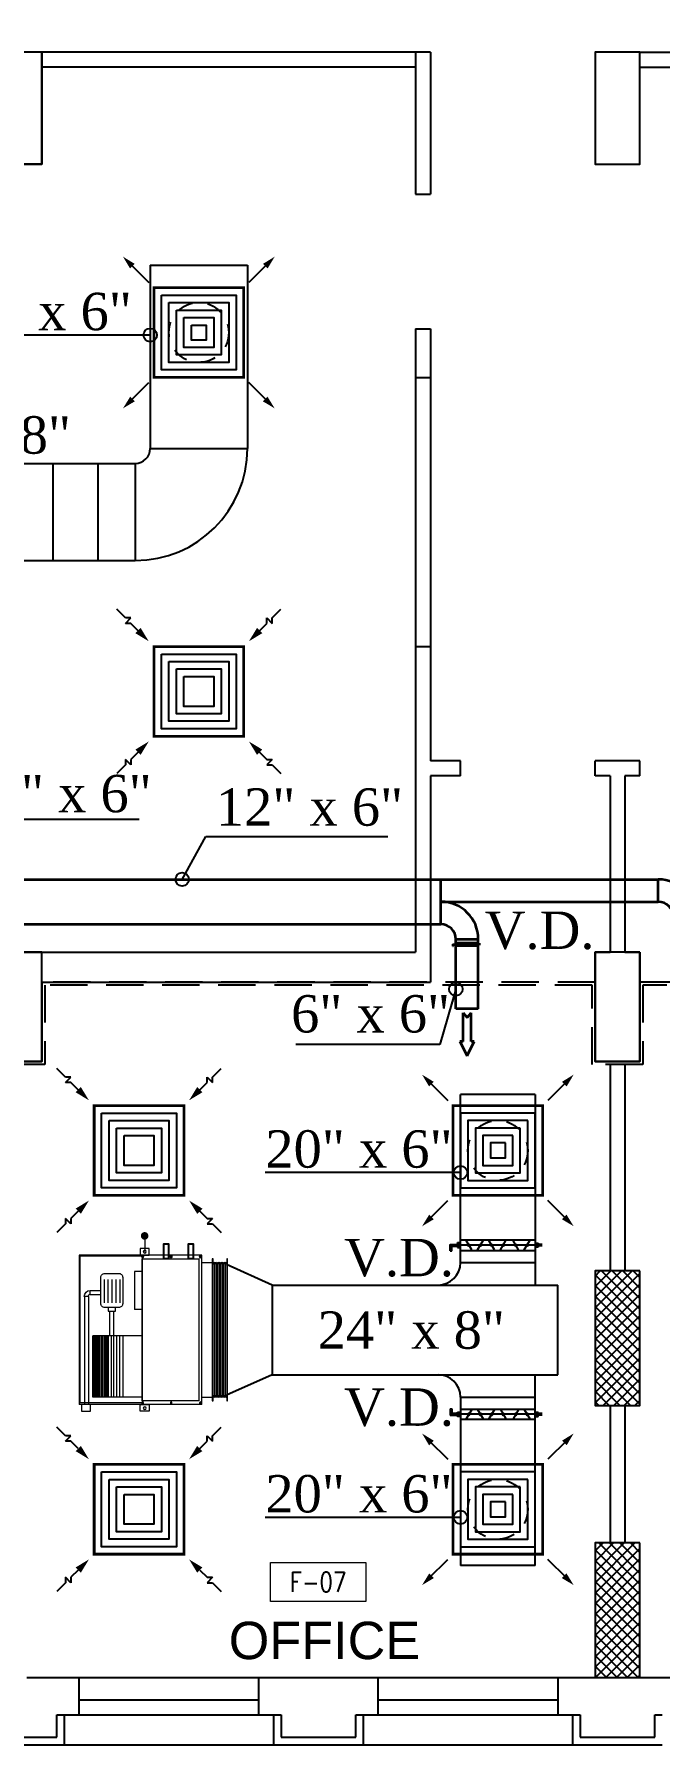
# Model space of a CAD drawing. Extents: x -432 to -365, y -145 to 173.
# Drawn here: x -410.72 to -406.53, y -97.35 to -85.91 of the extents above; entities that cross this region are included whole.
import ezdxf
from ezdxf.enums import TextEntityAlignment as Align

# ---------------------------------------------------------------- set-up
doc = ezdxf.new("R2010")
doc.units = 0
doc.header["$MEASUREMENT"] = 0
for name, pattern in [('DASHDOT', [1, 0.5, -0.25, 0, -0.25]), ('HIDDEN', [0.375, 0.25, -0.125]), ('HIDDEN-Z', [3, 2, -1])]:
    doc.linetypes.add(name, pattern=pattern)
for name, color, linetype in [('01_AC-EQUIP', 206, 'Continuous'), ('03_AC-S.DUCT', 5, 'Continuous'), ('12-AC-FL.CONN.', 2, 'Continuous'), ('A.C.VOLUM DAMPER', 2, 'Continuous'), ('COL', 2, 'Continuous'), ('COLHATCH', 5, 'Continuous'), ('column', 6, 'Continuous'), ('elev', 2, 'Continuous'), ('ELEV1', 7, 'Continuous'), ('FASEL', 253, 'Continuous'), ('M-CH-WP-R', 40, 'HIDDEN-Z'), ('M-CH-WP-S', 142, 'Continuous'), ('M-DIFUSER', 195, 'Continuous'), ('M-DUCT-RA', 30, 'Continuous'), ('M-DUCT-SA', 5, 'Continuous'), ('M-EQBMNT', 21, 'Continuous'), ('METAL-EDGE', 253, 'Continuous'), ('WALL', 4, 'Continuous'), ('WIN', 5, 'Continuous'), ('ZONE TEXT', 73, 'Continuous')]:
    doc.layers.add(name, color=color, linetype=linetype)
for name, color, linetype, lineweight in [('04-AC_F.A.DUCT', 4, 'Continuous', 35), ('A-SYMB-RMNU', 4, 'Continuous', 9), ('AC-TEXT', 15, 'Continuous', 30)]:
    doc.layers.add(name, color=color, linetype=linetype, lineweight=lineweight)
doc.styles.add('AC', font='romans.shx', dxfattribs={"height": 0.2})
doc.styles.add('ARABY', font='sosa.shx')
doc.styles.add('ROMANS-TITLE', font='ROMANS.shx', dxfattribs={"width": 0.8})
doc.dimstyles.new('IHAB', dxfattribs={"dimscale": 0, "dimtxt": 0.15, "dimasz": 0.09, "dimexe": 0.18, "dimexo": 0.0625, "dimgap": 0, "dimtad": 0, "dimtih": 1, "dimtoh": 1, "dimzin": 0, "dimdsep": 46, "dimtxsty": 'ARABY', "dimcen": 0.03, "dimse1": 1, "dimse2": 1, "dimclrd": 36, "dimclrt": 42, "dimadec": 0, "dimazin": 0, "dimtfac": 1, "dimtmove": 1, "dimatfit": 3, "dimldrblk": 'ORIGIN', "dimfxl": 1, "dimtolj": 1, "dimtzin": 0, "dimarcsym": 0})

# ---------------------------------------------------------------- blocks, each defined once
blk = doc.blocks.new('*U251')
at = {"layer": 'M-DIFUSER', "ltscale": 5, "const_width": 18}
blk.add_lwpolyline([(-300, 300), (300, 300), (300, -300), (-300, -300)], close=True, dxfattribs=at)
at = {"layer": 'M-DIFUSER', "color": 21}
for points in [[(250, 250), (-250, 250), (-250, -250), (250, -250)], [(200, 200), (-200, 200), (-200, -200), (200, -200)], [(150, 150), (-150, 150), (-150, -150), (150, -150)], [(100, 100), (-100, 100), (-100, -100), (100, -100)], [(50, 50), (-50, 50), (-50, -50), (50, -50)]]:
    blk.add_lwpolyline(points, close=True, dxfattribs=at)
at = {"layer": 'M-DUCT-SA', "color": 5, "extrusion": (-5.07059e-20, -1.19855e-17, -1)}
blk.add_line((-461, 461), (-335, 335), dxfattribs=at)
at = {"layer": 'M-DUCT-SA', "color": 5, "extrusion": (-1.19855e-17, 5.07059e-20, -1)}
blk.add_line((461, 461), (335, 335), dxfattribs=at)
at = {"layer": 'M-DUCT-SA', "color": 5, "extrusion": (1.19855e-17, -5.07059e-20, -1)}
blk.add_line((-461, -461), (-335, -335), dxfattribs=at)
at = {"layer": 'M-DUCT-SA', "color": 5, "extrusion": (5.07059e-20, 1.19855e-17, -1)}
blk.add_line((461, -461), (335, -335), dxfattribs=at)
at = {"layer": 'M-DUCT-SA', "color": 5, "extrusion": (-5.07059e-20, -1.19855e-17, -1)}
blk.add_solid([(460, 428), (429, 459), (507, 507)], dxfattribs=at)
at = {"layer": 'M-DUCT-SA', "color": 5, "extrusion": (5.07059e-20, -1.19855e-17, -1)}
blk.add_solid([(-460, 428), (-429, 459), (-507, 507)], dxfattribs=at)
at = {"layer": 'M-DUCT-SA', "color": 5, "extrusion": (1.19855e-17, -5.07059e-20, -1)}
blk.add_solid([(428, -460), (459, -429), (507, -507)], dxfattribs=at)
at = {"layer": 'M-DUCT-SA', "color": 5, "extrusion": (-1.19855e-17, -5.07059e-20, -1)}
blk.add_solid([(-428, -460), (-459, -429), (-507, -507)], dxfattribs=at)
blk = doc.blocks.new('*U254')
at = {"layer": 'M-DIFUSER', "ltscale": 5, "const_width": 18}
blk.add_lwpolyline([(-300, 300), (300, 300), (300, -300), (-300, -300)], close=True, dxfattribs=at)
at = {"layer": 'M-DIFUSER', "color": 21}
for points in [[(250, 250), (-250, 250), (-250, -250), (250, -250)], [(200, 200), (-200, 200), (-200, -200), (200, -200)], [(150, 150), (-150, 150), (-150, -150), (150, -150)], [(100, 100), (-100, 100), (-100, -100), (100, -100)]]:
    blk.add_lwpolyline(points, close=True, dxfattribs=at)
at = {"layer": 'M-DUCT-RA', "color": 30}
for p, q in [((-491, 491), (-549, 549)), ((-491, 455), (-491, 491)), ((-455, 491), (-491, 455)), ((-455, 455), (-455, 491)), ((455, 491), (491, 491)), ((491, 455), (455, 491)), ((491, 491), (549, 549)), ((-406, 406), (-455, 455)), ((406, 406), (455, 455)), ((455, 455), (491, 455)), ((-491, -455), (-455, -491)), ((-455, -455), (-491, -455)), ((-406, -406), (-455, -455)), ((406, -406), (455, -455)), ((455, -491), (491, -455)), ((455, -455), (455, -491)), ((491, -455), (491, -491)), ((-491, -491), (-549, -549)), ((-455, -491), (-491, -491)), ((491, -491), (549, -549))]:
    blk.add_line(p, q, dxfattribs=at)
for points in [[(-389, 424), (-424, 389), (-335, 335)], [(424, 389), (389, 424), (335, 335)], [(-424, -389), (-389, -424), (-335, -335)], [(389, -424), (424, -389), (335, -335)]]:
    blk.add_solid(points, dxfattribs=at)
blk = doc.blocks.new('A$C180A56EA')
at = {"layer": 'A.C.VOLUM DAMPER'}
h = blk.add_hatch(dxfattribs=at)
h.set_pattern_fill('ANSI31', color=256, scale=0.001, style=0)
h.set_pattern_definition([(45, (129.5106855, -230.48025158), (-8.838834765e-05, 8.838834765e-05), [])])
h.paths.add_polyline_path([(0.0459, 0.0039), (0.0459, 0.0065), (0.0401, 0.0065), (0.0401, -0.0027), (0.0459, -0.0027), (0.0459, 0), (0.0603, 0), (0.0603, 0.0128), (0.057, 0.0128), (0.057, 0.0039)])
for p, q in [((-0.1242, 0.0032), (-0.1161, 0.0032)), ((-0.1161, 0.0004), (-0.119, 0.0032)), ((-0.1185, 0), (-0.1161, 0.0024)), ((-0.1161, 0.0015), (-0.1179, 0.0032)), ((-0.1174, 0), (-0.1161, 0.0013)), ((-0.1161, 0.0026), (-0.1168, 0.0032)), ((-0.1163, 0), (-0.1161, 0.0001)), ((-0.1161, 0.0001), (-0.1104, 0.0058)), ((-0.1161, 0.0013), (-0.1116, 0.0058)), ((-0.1161, 0.0024), (-0.1127, 0.0058)), ((-0.1161, -0.0026), (-0.1161, 0.0058)), ((-0.1161, 0.0035), (-0.1138, 0.0058)), ((-0.1161, 0.0058), (-0.1099, 0.0058)), ((-0.1161, 0.0057), (-0.116, 0.0058)), ((-0.1161, 0.0046), (-0.1149, 0.0058)), ((-0.1161, -0.001), (-0.1099, 0.0053)), ((-0.1099, -0.0014), (-0.1161, 0.0048)), ((-0.1161, -0.0021), (-0.1099, 0.0042)), ((-0.1099, -0.0026), (-0.1161, 0.0037)), ((-0.1109, -0.0026), (-0.1161, 0.0026)), ((-0.112, -0.0026), (-0.1161, 0.0015)), ((-0.1131, -0.0026), (-0.1161, 0.0004)), ((-0.1099, -0.0003), (-0.116, 0.0058)), ((-0.1156, -0.0026), (-0.1099, 0.0031)), ((-0.1099, 0.0008), (-0.1149, 0.0058)), ((-0.1145, -0.0026), (-0.1099, 0.002)), ((-0.1099, 0.0019), (-0.1138, 0.0058)), ((-0.1134, -0.0026), (-0.1099, 0.0009)), ((-0.1128, 0.0019), (0.0401, 0.0019)), ((-0.1099, 0.003), (-0.1127, 0.0058)), ((-0.1099, 0.0041), (-0.1116, 0.0058)), ((-0.1099, 0.0052), (-0.1105, 0.0058)), ((0.0401, 0.0121), (-0.1099, 0.0121)), ((-0.0882, 0.0113), (-0.0994, -0.0075)), ((-0.0768, 0.0113), (-0.0656, -0.0075)), ((-0.0402, 0.0113), (-0.0514, -0.0075)), ((-0.0284, 0.0113), (-0.0173, -0.0075)), ((0.0056, 0.0113), (-0.0056, -0.0075)), ((0.0174, 0.0113), (0.0286, -0.0075)), ((0.0459, 0.0065), (0.0401, 0.0065)), ((0.0401, 0.0065), (0.0401, -0.0027)), ((0.0459, 0.0039), (0.0459, 0.0065)), ((0.057, 0.0039), (0.0459, 0.0039)), ((0.0603, 0.0128), (0.057, 0.0128)), ((0.057, 0.0128), (0.057, 0.0039)), ((0.0603, 0.0128), (0.0603, 0)), ((-0.1242, 0), (-0.1161, 0)), ((-0.1142, -0.0026), (-0.1161, -0.0007)), ((-0.1153, -0.0026), (-0.1161, -0.0018)), ((-0.1099, -0.0026), (-0.1161, -0.0026)), ((-0.1123, -0.0026), (-0.1099, -0.0003)), ((-0.1111, -0.0026), (-0.1099, -0.0014)), ((-0.11, -0.0026), (-0.1099, -0.0025)), ((-0.1099, -0.0083), (0.0401, -0.0083)), ((0.0401, -0.0027), (0.0459, -0.0027)), ((0.0603, 0), (0.0459, 0)), ((0.0459, -0.0027), (0.0459, 0))]:
    blk.add_line(p, q, dxfattribs=at)
at = {"layer": 'A.C.VOLUM DAMPER', "extrusion": (0, 0, -1)}
for centre, major_axis, start_param, end_param in [((-0.0938, 0.0019), (0.00135, 0.00135), 3.926991, 7.068583), ((-0.0938, 0.0019), (-0.00135, 0.00135), 2.356195, 5.497787), ((-0.0712, 0.0019), (0.00135, 0.00135), 3.926991, 7.068583), ((-0.0712, 0.0019), (-0.00135, 0.00135), 2.356195, 5.497787), ((-0.0458, 0.0019), (0.00135, 0.00135), 3.926991, 7.068583), ((-0.0458, 0.0019), (-0.00135, 0.00135), 2.356195, 5.497787), ((-0.0228, 0.0019), (0.00135, 0.00135), 3.926991, 7.068583), ((-0.0228, 0.0019), (-0.00135, 0.00135), 2.356194, 5.497787), ((0, 0.0019), (0.00135, 0.00135), 3.926991, 7.068583), ((0, 0.0019), (0.00135, 0.00135), 0.785398, 3.926991), ((0.023, 0.0019), (0.00135, 0.00135), 3.926991, 7.068583), ((0.023, 0.0019), (-0.00135, 0.00135), 2.356195, 5.497787)]:
    blk.add_ellipse(centre, major_axis=major_axis, ratio=1, start_param=start_param, end_param=end_param, dxfattribs=at)
blk = doc.blocks.new('A$C224F6469')
at = {"layer": '01_AC-EQUIP', "color": 1, "lineweight": 20}
for p, q in [((0, 0), (1, 0)), ((0, -0.82), (0, 0)), ((1, -0.82), (1, 0)), ((0.007, -0.004), (0.988, -0.004)), ((0.007, -0.42), (0.007, -0.004)), ((0.236, -0.074), (0.236, -0.145)), ((0.263, -0.074), (0.236, -0.074)), ((0.263, -0.074), (0.263, -0.145)), ((0.276, -0.035), (1, -0.035)), ((0.276, -0.061), (0.276, -0.035)), ((0.276, -0.061), (1, -0.061)), ((0.541, -0.42), (0.541, -0.09)), ((0.541, -0.09), (0.949, -0.09)), ((0.541, -0.092), (0.949, -0.092)), ((0.541, -0.094), (0.949, -0.094)), ((0.541, -0.096), (0.949, -0.096)), ((0.541, -0.099), (0.949, -0.099)), ((0.541, -0.103), (0.949, -0.103)), ((0.541, -0.106), (0.949, -0.106)), ((0.541, -0.11), (0.949, -0.11)), ((0.949, -0.42), (0.949, -0.09)), ((0.988, -0.42), (0.988, -0.004)), ((0.32, -0.168), (0.163, -0.168)), ((0.32, -0.194), (0.163, -0.194)), ((0.32, -0.221), (0.163, -0.221)), ((0.541, -0.204), (0.376, -0.204)), ((0.541, -0.115), (0.949, -0.115)), ((0.541, -0.122), (0.949, -0.122)), ((0.541, -0.129), (0.949, -0.129)), ((0.541, -0.138), (0.949, -0.138)), ((0.541, -0.148), (0.949, -0.148)), ((0.541, -0.158), (0.949, -0.158)), ((0.541, -0.168), (0.949, -0.168)), ((0.541, -0.175), (0.949, -0.175)), ((0.541, -0.184), (0.949, -0.184)), ((0.541, -0.194), (0.949, -0.194)), ((0.541, -0.214), (0.949, -0.214)), ((0.32, -0.248), (0.163, -0.248)), ((0.32, -0.274), (0.163, -0.274)), ((0.541, -0.231), (0.376, -0.231)), ((0.541, -0.23), (0.949, -0.23)), ((0.541, -0.25), (0.949, -0.25)), ((0.541, -0.27), (0.949, -0.27)), ((0.949, -0.295), (0.541, -0.295)), ((0, -0.42), (1, -0.42)), ((0.022, -0.425), (0.001, -0.425)), ((0.011, -0.418), (0.011, -0.432)), ((0.109, -0.37), (0.363, -0.37)), ((0.109, -0.42), (0.109, -0.37)), ((0.363, -0.42), (0.363, -0.37)), ((0.978, -0.425), (0.999, -0.425)), ((0.989, -0.418), (0.989, -0.432)), ((0.022, -0.615), (0.001, -0.615)), ((0.011, -0.608), (0.011, -0.622)), ((0.978, -0.615), (0.999, -0.615)), ((0.989, -0.608), (0.989, -0.622)), ((1, -0.82), (0, -0.82)), ((0.022, -0.81), (0.001, -0.81)), ((0.011, -0.803), (0.011, -0.817)), ((0.05, -0.82), (0.05, -0.89)), ((0.95, -0.82), (0.95, -0.89)), ((0.978, -0.81), (0.999, -0.81)), ((0.989, -0.803), (0.989, -0.817))]:
    blk.add_line(p, q, dxfattribs=at)
at = {"layer": '01_AC-EQUIP', "color": 1, "linetype": 'DASHDOT', "lineweight": 20}
blk.add_line((0.541, -0.168), (0.949, -0.168), dxfattribs=at)
at = {"layer": '01_AC-EQUIP', "color": 4, "lineweight": 20}
blk.add_line((-0.128, -0.438), (-0.023, -0.438), dxfattribs=at)
at = {"layer": '01_AC-EQUIP', "color": 2, "lineweight": 20}
for p, q in [((0.047, -0.9), (0.063, -0.895)), ((0.047, -0.9), (0.063, -0.905)), ((0.047, -0.91), (0.063, -0.905)), ((0.047, -0.91), (0.063, -0.915)), ((0.063, -0.905), (0.937, -0.905)), ((0.953, -0.9), (0.937, -0.895)), ((0.953, -0.9), (0.937, -0.905)), ((0.953, -0.91), (0.937, -0.905)), ((0.953, -0.91), (0.937, -0.915)), ((0.047, -0.92), (0.063, -0.915)), ((0.047, -0.92), (0.063, -0.925)), ((0.047, -0.931), (0.063, -0.925)), ((0.047, -0.931), (0.063, -0.936)), ((0.047, -0.941), (0.063, -0.936)), ((0.047, -0.941), (0.063, -0.946)), ((0.047, -0.951), (0.063, -0.946)), ((0.047, -0.951), (0.063, -0.956)), ((0.047, -0.961), (0.063, -0.956)), ((0.047, -0.961), (0.063, -0.966)), ((0.047, -0.971), (0.063, -0.966)), ((0.047, -0.971), (0.063, -0.976)), ((0.047, -0.981), (0.063, -0.976)), ((0.047, -0.981), (0.063, -0.987)), ((0.063, -0.915), (0.937, -0.915)), ((0.063, -0.925), (0.937, -0.925)), ((0.063, -0.936), (0.937, -0.936)), ((0.063, -0.946), (0.937, -0.946)), ((0.063, -0.956), (0.937, -0.956)), ((0.063, -0.966), (0.937, -0.966)), ((0.063, -0.976), (0.937, -0.976)), ((0.953, -0.92), (0.937, -0.915)), ((0.953, -0.92), (0.937, -0.925)), ((0.953, -0.931), (0.937, -0.925)), ((0.953, -0.931), (0.937, -0.936)), ((0.953, -0.941), (0.937, -0.936)), ((0.953, -0.941), (0.937, -0.946)), ((0.953, -0.951), (0.937, -0.946)), ((0.953, -0.951), (0.937, -0.956)), ((0.953, -0.961), (0.937, -0.956)), ((0.953, -0.961), (0.937, -0.966)), ((0.953, -0.971), (0.937, -0.966)), ((0.953, -0.971), (0.937, -0.976)), ((0.953, -0.981), (0.937, -0.976)), ((0.953, -0.981), (0.937, -0.987))]:
    blk.add_line(p, q, dxfattribs=at)
at = {"layer": '01_AC-EQUIP', "color": 1, "lineweight": 20}
for points in [[(1.044, -0.076), (1, -0.076), (1, -0.016), (1.044, -0.016)], [(0.351, -0.193), (0.376, -0.193), (0.376, -0.243), (0.351, -0.243)], [(-0.044, -0.407), (0, -0.407), (0, -0.467), (-0.044, -0.467)], [(0.025, -0.8), (0.975, -0.8), (0.975, -0.42), (0.025, -0.42)], [(1.044, -0.407), (1, -0.407), (1, -0.467), (1.044, -0.467)]]:
    blk.add_lwpolyline(points, close=True, dxfattribs=at)
blk.add_lwpolyline([(0.324, -0.145), (0.149, -0.145, 0.414214), (0.122, -0.171), (0.122, -0.264, 0.414214), (0.149, -0.291), (0.324, -0.291, 0.414214), (0.351, -0.264), (0.351, -0.171, 0.414214)], format="xyb", close=True, dxfattribs=at)
at = {"layer": '01_AC-EQUIP', "color": 4, "lineweight": 20, "const_width": 0.0252}
blk.add_lwpolyline([(-0.126, -0.45, 1), (-0.131, -0.425, 1)], format="xyb", close=True, dxfattribs=at)
at = {"layer": '01_AC-EQUIP', "color": 2, "lineweight": 20}
for points in [[(0.975, -0.89), (0.975, -0.895), (0.025, -0.895), (0.025, -0.89)], [(0.975, -0.987), (0.975, -0.992), (0.025, -0.992), (0.025, -0.987)]]:
    blk.add_lwpolyline(points, close=True, dxfattribs=at)
at = {"layer": '01_AC-EQUIP', "color": 1, "lineweight": 20}
for centre in [(-0.023, -0.438), (1.023, -0.438)]:
    blk.add_circle(centre, 0.00932, dxfattribs=at)
for radius in [0.0399, 0.0133]:
    blk.add_arc((0.276, -0.074), radius, 90.0006, 180.0006, dxfattribs=at)
at = {"layer": '01_AC-EQUIP', "color": 1, "lineweight": 20, "extrusion": (0, 0, -1)}
for centre, major_axis, start_param, end_param in [((0.011, -0.425), (-0.00827, 0), -1.570796, 4.712389), ((0.011, -0.425), (-0.0047, 0), 3.141593, 9.424778), ((0.011, -0.615), (-0.00827, 0), -1.570796, 4.712389), ((0.011, -0.615), (-0.0047, 0), 3.141593, 9.424778), ((0.011, -0.81), (-0.00827, 0), -1.570796, 4.712389), ((0.011, -0.81), (-0.0047, 0), 3.141593, 9.424778)]:
    blk.add_ellipse(centre, major_axis=major_axis, ratio=0.646018, start_param=start_param, end_param=end_param, dxfattribs=at)
at = {"layer": '01_AC-EQUIP', "color": 1, "lineweight": 20}
for centre, major_axis, start_param, end_param in [((0.989, -0.425), (0.00827, 0), -1.570796, 4.712389), ((0.989, -0.425), (0.0047, 0), 3.141593, 9.424778), ((0.989, -0.615), (0.00827, 0), -1.570796, 4.712389), ((0.989, -0.615), (0.0047, 0), 3.141593, 9.424778), ((0.989, -0.81), (0.00827, 0), -1.570796, 4.712389), ((0.989, -0.81), (0.0047, 0), 3.141593, 9.424778)]:
    blk.add_ellipse(centre, major_axis=major_axis, ratio=0.646018, start_param=start_param, end_param=end_param, dxfattribs=at)
at = {"layer": 'M-CH-WP-R', "color": 6, "linetype": 'ByBlock', "ltscale": 1.5}
blk.add_lwpolyline([(0.025, -0.762), (0.025, -0.732), (-0.075, -0.732), (-0.075, -0.762)], close=True, dxfattribs=at)
at = {"layer": 'M-CH-WP-S', "color": 5, "linetype": 'ByBlock', "ltscale": 1.5}
blk.add_lwpolyline([(0.025, -0.597), (0.025, -0.567), (-0.075, -0.567), (-0.075, -0.597)], close=True, dxfattribs=at)
at = {"layer": 'M-EQBMNT', "color": 21, "linetype": 'ByBlock', "ltscale": 1.5}
blk.add_line((0.541, -0.09), (0.949, -0.09), dxfattribs=at)
blk = doc.blocks.new('A$C4397250F')
at = {"layer": '04-AC_F.A.DUCT'}
for p, q in [((0, 0), (-0.0241, -0.0482)), ((-0.0241, -0.0482), (-0.0132, -0.0482)), ((-0.0132, -0.0482), (-0.0132, -0.1443)), ((0.0241, -0.0482), (0, 0)), ((0.0132, -0.0482), (0.0241, -0.0482)), ((0.0132, -0.0482), (0.0132, -0.1443)), ((0, -0.1288), (-0.0132, -0.1443)), ((0.0132, -0.1443), (0, -0.1288))]:
    blk.add_line(p, q, dxfattribs=at)
blk = doc.blocks.new('A-ROOM')
at = {"layer": 'A-SYMB-RMNU'}
blk.add_lwpolyline([(-425, 175), (425, 175), (425, -175), (-425, -175)], close=True, dxfattribs=at)
at = {"layer": 'A-SYMB-RMNU', "style": 'ROMANS-TITLE', "width": 0.8}
blk.add_attdef('ROOM-NO', text='', height=175, dxfattribs=at).set_placement((0, 0), align=Align.MIDDLE)

msp = doc.modelspace()

# ---------------------------------------------------------------- hatches: boundary and pattern name
at = {"layer": 'COLHATCH', "linetype": 'Continuous'}
h = msp.add_hatch(dxfattribs=at)
h.set_pattern_fill('_USER', color=252, scale=0.05, angle=45, style=0, double=1, pattern_type=0)
h.set_pattern_definition([(45, (-202.924395, -252.77691), (-0.035355339, 0.035355339), []), (135, (-202.924395, -252.77691), (-0.035355339, -0.035355339), [])])
h.paths.add_polyline_path([(-382.484, -75.197), (-382.784, -75.197), (-382.784, -76.097), (-382.484, -76.097)])
h.paths.add_polyline_path([(-380.484, -75.197), (-381.284, -75.197), (-381.284, -75.497), (-380.484, -75.497)])
h.paths.add_polyline_path([(-378.534, -77.197), (-378.834, -77.197), (-378.834, -77.797), (-378.534, -77.797)])
h.paths.add_polyline_path([(-378.134, -80.777), (-378.934, -80.777), (-378.934, -81.077), (-378.134, -81.077)])
h.paths.add_polyline_path([(-380.684, -80.777), (-381.484, -80.777), (-381.484, -81.077), (-380.684, -81.077)])
h.paths.add_polyline_path([(-380.584, -85.827), (-381.484, -85.827), (-381.484, -86.127), (-380.584, -86.127)])
h.paths.add_polyline_path([(-378.134, -85.777), (-378.934, -85.777), (-378.934, -86.077), (-378.134, -86.077)])
h.paths.add_polyline_path([(-380.392, -92.047), (-381.492, -92.047), (-381.492, -92.347), (-380.639, -92.347, -0.011587), (-380.655, -93.033), (-380.405, -93.043, 0.01656)])
h.paths.add_polyline_path([(-380.586, -94.777), (-380.84, -94.777, -0.040808), (-381.428, -97.116), (-381.192, -97.197, 0.04151)])
h.paths.add_polyline_path([(-382.484, -94.177), (-382.784, -94.177), (-382.784, -95.077), (-382.484, -95.077)])
h.paths.add_polyline_path([(-386.614, -94.177), (-387.014, -94.177), (-387.014, -95.077), (-386.614, -95.077)])
h.paths.add_polyline_path([(-390.414, -94.177), (-390.864, -94.177), (-390.864, -95.077), (-390.414, -95.077)])
h.paths.add_polyline_path([(-390.664, -95.997), (-390.964, -95.997), (-390.964, -96.897), (-390.664, -96.897)])
h.paths.add_polyline_path([(-398.664, -94.177), (-398.964, -94.177), (-398.964, -95.077), (-398.664, -95.077)])
h.paths.add_polyline_path([(-398.664, -95.997), (-398.964, -95.997), (-398.964, -96.897), (-398.664, -96.897)])
h.paths.add_polyline_path([(-406.664, -94.177), (-406.964, -94.177), (-406.964, -95.077), (-406.664, -95.077)])
h.paths.add_polyline_path([(-406.664, -95.997), (-406.964, -95.997), (-406.964, -96.897), (-406.664, -96.897)])
h.paths.add_polyline_path([(-414.764, -94.177), (-415.214, -94.177), (-415.214, -95.077), (-414.764, -95.077)])
h.paths.add_polyline_path([(-414.664, -95.997), (-414.964, -95.997), (-414.964, -96.897), (-414.664, -96.897)])
h.paths.add_polyline_path([(-418.614, -94.177), (-419.014, -94.177), (-419.014, -95.077), (-418.614, -95.077)])
h.paths.add_polyline_path([(-422.844, -94.177), (-423.144, -94.177), (-423.144, -95.077), (-422.844, -95.077)])
h.paths.add_polyline_path([(-424.137, -92.047), (-425.237, -92.047, 0.01656), (-425.224, -93.043), (-424.974, -93.033, -0.011587), (-424.99, -92.347), (-424.137, -92.347)])
h.paths.add_polyline_path([(-424.789, -94.777), (-425.042, -94.777, 0.04151), (-424.437, -97.197), (-424.2, -97.116, -0.040808)])
h.paths.add_polyline_path([(-424.144, -85.827), (-425.044, -85.827), (-425.044, -86.127), (-424.144, -86.127)])
h.paths.add_polyline_path([(-426.694, -85.777), (-427.494, -85.777), (-427.494, -86.077), (-426.694, -86.077)])
h.paths.add_polyline_path([(-426.694, -80.777), (-427.494, -80.777), (-427.494, -81.077), (-426.694, -81.077)])
h.paths.add_polyline_path([(-424.144, -80.777), (-424.944, -80.777), (-424.944, -81.077), (-424.144, -81.077)])
h.paths.add_polyline_path([(-426.794, -77.197), (-427.094, -77.197), (-427.094, -77.797), (-426.794, -77.797)])
h.paths.add_polyline_path([(-424.344, -75.197), (-425.144, -75.197), (-425.144, -75.497), (-424.344, -75.497)])
h.paths.add_polyline_path([(-422.844, -75.197), (-423.144, -75.197), (-423.144, -76.097), (-422.844, -76.097)])
h.paths.add_polyline_path([(-418.564, -75.197), (-418.964, -75.197), (-418.964, -76.097), (-418.564, -76.097)])
h.paths.add_polyline_path([(-414.764, -75.197), (-415.214, -75.197), (-415.214, -76.097), (-414.764, -76.097)])
h.paths.add_polyline_path([(-405.414, -72.997), (-405.714, -72.997), (-405.714, -73.597), (-405.414, -73.597)])
h.paths.add_polyline_path([(-405.414, -75.497), (-400.314, -75.497), (-400.314, -76.947), (-400.014, -76.947), (-400.014, -75.197), (-405.714, -75.197), (-405.714, -76.947), (-405.414, -76.947)])
h.paths.add_polyline_path([(-398.664, -72.997), (-398.964, -72.997), (-398.964, -73.597), (-398.664, -73.597)])
h.paths.add_polyline_path([(-398.664, -76.347), (-398.964, -76.347), (-398.964, -76.947), (-398.664, -76.947)])
h.paths.add_polyline_path([(-390.414, -75.197), (-390.864, -75.197), (-390.864, -76.097), (-390.414, -76.097)])

# ---------------------------------------------------------------- linework, layer by layer
at = {"layer": '03_AC-S.DUCT', "linetype": 'Continuous'}
for p, q in [((-409.939, -87.452), (-409.939, -88.677)), ((-409.939, -87.452), (-409.289, -87.452)), ((-409.289, -87.452), (-409.289, -88.677)), ((-409.939, -88.677), (-409.289, -88.677)), ((-411.895, -88.777), (-410.039, -88.777)), ((-410.588, -89.427), (-410.588, -88.777)), ((-410.288, -89.427), (-410.288, -88.777)), ((-410.039, -88.777), (-410.039, -89.427)), ((-411.895, -89.427), (-410.039, -89.427)), ((-407.864, -94.122), (-407.864, -92.997)), ((-407.364, -92.997), (-407.864, -92.997)), ((-407.364, -92.997), (-407.364, -94.272)), ((-409.123, -94.272), (-409.428, -94.135)), ((-407.864, -94.122), (-407.364, -94.122)), ((-409.123, -94.272), (-407.214, -94.272)), ((-409.123, -94.272), (-409.123, -94.872)), ((-407.214, -94.872), (-407.214, -94.272)), ((-409.123, -94.872), (-409.428, -95.009)), ((-409.123, -94.872), (-407.214, -94.872)), ((-407.364, -96.147), (-407.364, -94.872)), ((-407.864, -95.022), (-407.864, -96.147)), ((-407.864, -95.022), (-407.364, -95.022)), ((-407.364, -96.147), (-407.864, -96.147))]:
    msp.add_line(p, q, dxfattribs=at)
for centre, radius, start, end in [((-410.039, -88.677), 0.1, 270, 360), ((-410.039, -88.677), 0.75, 270, 360), ((-408.014, -94.122), 0.15, 270, 0), ((-408.014, -95.022), 0.15, 360, 90)]:
    msp.add_arc(centre, radius, start, end, dxfattribs=at)
at = {"layer": '04-AC_F.A.DUCT', "linetype": 'Continuous'}
for p, q in [((-415.072, -91.559), (-406.541, -91.559)), ((-407.995, -91.859), (-407.995, -91.559)), ((-406.541, -91.709), (-406.541, -91.559)), ((-407.995, -91.709), (-406.541, -91.709)), ((-423.069, -91.859), (-407.995, -91.859)), ((-407.895, -92.425), (-407.895, -91.959)), ((-407.895, -91.959), (-407.745, -91.959)), ((-407.745, -92.425), (-407.745, -91.959)), ((-407.745, -92.425), (-407.895, -92.425))]:
    msp.add_line(p, q, dxfattribs=at)
for centre, radius in [((-406.541, -91.809), 0.25), ((-407.995, -91.959), 0.25), ((-406.541, -91.809), 0.1), ((-407.995, -91.959), 0.1)]:
    msp.add_arc(centre, radius, 0, 90, dxfattribs=at)
at = {"layer": '12-AC-FL.CONN.', "linetype": 'HIDDEN', "ltscale": 0.25}
for centre in [(-409.614, -87.902), (-407.614, -93.372), (-407.614, -95.772)]:
    msp.add_circle(centre, 0.2, dxfattribs=at)
at = {"layer": 'COL', "linetype": 'Continuous'}
for points in [[(-410.664, -86.027), (-410.964, -86.027), (-410.964, -86.777), (-410.664, -86.777)], [(-406.664, -86.027), (-406.964, -86.027), (-406.964, -86.777), (-406.664, -86.777)], [(-410.664, -92.047), (-410.964, -92.047), (-410.964, -92.777), (-410.664, -92.777)], [(-406.664, -92.047), (-406.964, -92.047), (-406.964, -92.777), (-406.664, -92.777)]]:
    msp.add_lwpolyline(points, close=True, dxfattribs=at)
at = {"layer": 'column', "color": 252}
for points in [[(-406.664, -94.177), (-406.964, -94.177), (-406.964, -95.077), (-406.664, -95.077)], [(-406.664, -95.997), (-406.964, -95.997), (-406.964, -96.897), (-406.664, -96.897)]]:
    msp.add_lwpolyline(points, close=True, dxfattribs=at)
at = {"layer": 'elev', "color": 252}
for p, q in [((-406.664, -86.027), (-405.564, -86.027)), ((-406.664, -86.127), (-405.564, -86.127)), ((-410.514, -97.347), (-409.114, -97.347)), ((-408.514, -97.347), (-407.114, -97.347))]:
    msp.add_line(p, q, dxfattribs=at)
at = {"layer": 'ELEV1'}
for p, q in [((-410.414, -97.147), (-409.214, -97.147)), ((-408.414, -97.147), (-407.214, -97.147))]:
    msp.add_line(p, q, dxfattribs=at)
at = {"layer": 'FASEL', "linetype": 'HIDDEN'}
for points in [[(-390.984, -92.267), (-394.644, -92.267), (-394.644, -92.797), (-394.984, -92.797), (-394.984, -92.267), (-398.644, -92.267), (-398.644, -92.797), (-398.984, -92.797), (-398.984, -92.267), (-401.644, -92.267), (-401.644, -92.797), (-401.984, -92.797), (-401.984, -92.267), (-406.644, -92.267), (-406.644, -92.797), (-406.984, -92.797), (-406.984, -92.267), (-410.644, -92.267), (-410.644, -92.797), (-410.984, -92.797)], [(-390.964, -92.247), (-394.664, -92.247), (-394.664, -92.777), (-394.964, -92.777), (-394.964, -92.247), (-398.664, -92.247), (-398.664, -92.777), (-398.964, -92.777), (-398.964, -92.247), (-401.664, -92.247), (-401.664, -92.777), (-401.964, -92.777), (-401.964, -92.247), (-406.664, -92.247), (-406.664, -92.777), (-406.964, -92.777), (-406.964, -92.247), (-410.664, -92.247), (-410.664, -92.777), (-410.964, -92.777)]]:
    msp.add_lwpolyline(points, dxfattribs=at)
at = {"layer": 'METAL-EDGE', "color": 252, "linetype": 'Continuous'}
for p, q in [((-410.564, -97.297), (-410.564, -97.147)), ((-410.564, -97.147), (-410.514, -97.147)), ((-409.114, -97.147), (-409.064, -97.147)), ((-409.064, -97.147), (-409.064, -97.297)), ((-408.564, -97.297), (-408.564, -97.147)), ((-408.564, -97.147), (-408.514, -97.147)), ((-407.114, -97.147), (-407.064, -97.147)), ((-407.064, -97.147), (-407.064, -97.297)), ((-406.564, -97.297), (-406.564, -97.147)), ((-406.564, -97.147), (-406.514, -97.147)), ((-411.064, -97.297), (-410.564, -97.297)), ((-409.064, -97.297), (-408.564, -97.297)), ((-407.064, -97.297), (-406.564, -97.297))]:
    msp.add_line(p, q, dxfattribs=at)
at = {"layer": 'WALL', "color": 252, "linetype": 'Continuous'}
for p, q in [((-410.664, -86.027), (-410.964, -86.027)), ((-410.664, -86.027), (-410.664, -86.777)), ((-408.164, -86.027), (-408.164, -86.977)), ((-408.064, -86.027), (-408.164, -86.027)), ((-408.064, -86.027), (-408.064, -86.977)), ((-410.664, -86.777), (-410.964, -86.777)), ((-408.164, -86.977), (-408.064, -86.977)), ((-408.164, -87.877), (-408.064, -87.877)), ((-408.164, -87.877), (-408.164, -88.202)), ((-408.064, -87.877), (-408.064, -88.202)), ((-408.164, -88.202), (-408.064, -88.202)), ((-408.164, -90.002), (-408.064, -90.002)), ((-408.164, -90.002), (-408.164, -92.047)), ((-408.064, -90.002), (-408.064, -90.767)), ((-407.864, -90.767), (-408.064, -90.767)), ((-407.864, -90.867), (-407.864, -90.767)), ((-406.964, -90.867), (-406.964, -90.767)), ((-406.664, -90.767), (-406.964, -90.767)), ((-406.664, -90.867), (-406.664, -90.767)), ((-408.064, -90.867), (-408.064, -92.247)), ((-407.864, -90.867), (-408.064, -90.867)), ((-406.864, -90.867), (-406.964, -90.867)), ((-406.864, -90.867), (-406.864, -92.047)), ((-406.764, -90.867), (-406.764, -92.047)), ((-406.664, -90.867), (-406.764, -90.867)), ((-413.464, -92.047), (-408.164, -92.047)), ((-406.964, -92.777), (-406.964, -92.047)), ((-406.964, -92.047), (-406.864, -92.047)), ((-406.764, -92.047), (-406.664, -92.047)), ((-406.664, -92.047), (-406.664, -92.777)), ((-410.664, -92.247), (-410.664, -92.777)), ((-410.664, -92.247), (-408.064, -92.247)), ((-410.664, -92.777), (-410.964, -92.777)), ((-406.664, -92.777), (-406.964, -92.777)), ((-406.764, -92.797), (-406.864, -92.797)), ((-406.864, -92.797), (-406.864, -94.177)), ((-406.764, -92.797), (-406.764, -94.177)), ((-406.864, -94.177), (-406.964, -94.177)), ((-406.964, -94.177), (-406.964, -95.077)), ((-406.664, -94.177), (-406.764, -94.177)), ((-406.664, -95.077), (-406.664, -94.177)), ((-406.964, -95.077), (-406.864, -95.077)), ((-406.864, -95.077), (-406.864, -95.997)), ((-406.764, -95.077), (-406.664, -95.077)), ((-406.764, -95.077), (-406.764, -95.997)), ((-406.864, -95.997), (-406.964, -95.997)), ((-406.964, -95.997), (-406.964, -96.897)), ((-406.664, -95.997), (-406.764, -95.997)), ((-406.664, -96.897), (-406.664, -95.997)), ((-410.764, -96.897), (-410.414, -96.897)), ((-410.414, -97.147), (-410.414, -96.897)), ((-409.214, -96.897), (-408.414, -96.897)), ((-409.214, -96.897), (-409.214, -97.147)), ((-408.414, -97.147), (-408.414, -96.897)), ((-407.214, -96.897), (-406.964, -96.897)), ((-407.214, -96.897), (-407.214, -97.147)), ((-406.664, -96.897), (-406.414, -96.897)), ((-410.514, -97.147), (-410.414, -97.147)), ((-410.514, -97.147), (-410.514, -97.347)), ((-409.214, -97.147), (-409.114, -97.147)), ((-409.114, -97.147), (-409.114, -97.347)), ((-408.514, -97.147), (-408.414, -97.147)), ((-408.514, -97.147), (-408.514, -97.347)), ((-407.214, -97.147), (-407.114, -97.147)), ((-407.114, -97.147), (-407.114, -97.347)), ((-411.114, -97.347), (-410.514, -97.347)), ((-409.114, -97.347), (-408.514, -97.347)), ((-407.114, -97.347), (-406.514, -97.347))]:
    msp.add_line(p, q, dxfattribs=at)
msp.add_lwpolyline([(-406.664, -86.027), (-406.964, -86.027), (-406.964, -86.777), (-406.664, -86.777)], close=True, dxfattribs=at)
at = {"layer": 'WIN', "color": 252}
for p, q in [((-408.164, -86.027), (-410.664, -86.027)), ((-408.164, -86.127), (-410.664, -86.127)), ((-408.164, -88.202), (-408.164, -90.002)), ((-408.064, -88.202), (-408.064, -90.002)), ((-410.414, -96.897), (-409.214, -96.897)), ((-408.414, -96.897), (-407.214, -96.897)), ((-410.414, -97.047), (-409.214, -97.047)), ((-408.414, -97.047), (-407.214, -97.047))]:
    msp.add_line(p, q, dxfattribs=at)

# ---------------------------------------------------------------- block references
at = {"layer": '01_AC-EQUIP', "xscale": -1, "rotation": 90}
msp.add_blockref('A$C224F6469', (-410.414, -94.072), dxfattribs=at)
at = {"layer": '04-AC_F.A.DUCT', "xscale": 2, "yscale": 2, "zscale": 2, "rotation": 180}
msp.add_blockref('A$C4397250F', (-407.82, -92.74), dxfattribs=at)
at = {"layer": 'A-SYMB-RMNU', "xscale": 0.0007500000000391083, "yscale": 0.0007500000000106866, "zscale": 0.00075}
msp.add_blockref('A-ROOM', (-408.816, -96.258), dxfattribs=at).add_auto_attribs({'ROOM-NO': 'F-07'})
at = {"layer": 'A.C.VOLUM DAMPER', "rotation": 180}
for p, xscale, yscale, zscale in [((-407.855, -91.992), 1.000001061474904, 1.000001061474904, 1.000001061514839), ((-407.731, -94), 3.333333321445252, 3.333333321445252, 3.33333332144528)]:
    msp.add_blockref('A$C180A56EA', p, dxfattribs=dict(at, xscale=xscale, yscale=yscale, zscale=zscale))
at = {"layer": 'A.C.VOLUM DAMPER', "xscale": -3.333333321445252, "yscale": 3.333333321445252, "zscale": 3.33333332144528}
msp.add_blockref('A$C180A56EA', (-407.731, -95.143), dxfattribs=at)
at = {"layer": 'M-DIFUSER', "color": 21, "yscale": 0.001000000000004775, "zscale": 0.001}
for name, p, xscale in [('*U251', (-409.614, -87.902), -0.0009999999999763531), ('*U251', (-409.614, -87.902), -0.0009999999999763531), ('*U251', (-409.614, -87.902), -0.0009999999999763531), ('*U254', (-409.614, -90.302), -0.0009999999999763531), ('*U254', (-410.014, -93.372), -0.0009999999999763531), ('*U251', (-407.614, -93.372), 0.0009999999999763531), ('*U254', (-410.014, -95.772), -0.0009999999999763531), ('*U251', (-407.614, -95.772), 0.0009999999999763531)]:
    msp.add_blockref(name, p, dxfattribs=dict(at, xscale=xscale))

# ---------------------------------------------------------------- texts
at = {"layer": 'AC-TEXT', "color": 34, "linetype": 'Continuous', "char_height": 0.25, "width": 3.95146, "style": 'AC'}
for s, insert, attachment_point in [('\\A1;{\\fTimes New Roman|b0|i0|c0|p18;\\C256;26" x 6"}', (-410.062, -87.89), 9), ('\\A1;{\\fTimes New Roman|b0|i0|c0|p18;\\C256;26" x 8"}', (-410.469, -88.716), 9), ('\\A1;{\\fTimes New Roman|b0|i0|c0|p18;\\C256;26" x 6"}', (-409.929, -91.114), 9), ('\\A1;{\\fTimes New Roman|b0|i0|c0|p18;\\C85;12" x 6"}', (-409.5, -91.204), 7), ('\\A1;{\\fTimes New Roman|b0|i0|c0|p18;\\C85;V.D.}', (-407.702, -92.03), 7), ('\\A1;{\\fTimes New Roman|b0|i0|c0|p18;\\C85;6" x 6"}', (-408.997, -92.587), 7), ('\\A1;{\\fTimes New Roman|b0|i0|c0|p18;\\C256;20" x 6"}', (-409.169, -93.491), 7), ('\\A1;{\\fTimes New Roman|b0|i0|c0|p18;\\C256;V.D.}', (-408.642, -94.219), 7), ('\\A1;{\\fTimes New Roman|b0|i0|c0|p18;\\C256;24" x 8"}', (-408.819, -94.702), 7), ('\\A1;{\\fTimes New Roman|b0|i0|c0|p18;\\C256;V.D.}', (-408.642, -95.219), 7), ('\\A1;{\\fTimes New Roman|b0|i0|c0|p18;\\C256;20" x 6"}', (-409.169, -95.797), 7)]:
    msp.add_mtext(s, dxfattribs=dict(at, insert=insert, attachment_point=attachment_point))
at = {"layer": 'ZONE TEXT', "linetype": 'Continuous', "insert": (-409.414, -96.524), "char_height": 0.25, "width": 3.29288, "attachment_point": 1, "style": 'AC'}
msp.add_mtext('{\\fArial|b0|i0|c0|p34;OFFICE}', dxfattribs=at)

# ---------------------------------------------------------------- leaders
at = {"layer": 'AC-TEXT', "color": 34, "linetype": 'Continuous'}
for points in [[(-409.939, -87.919), (-411.233, -87.919)], [(-411.62, -90.627), (-411.173, -91.156), (-410.012, -91.156)], [(-409.725, -91.559), (-409.568, -91.272), (-408.351, -91.272)], [(-407.895, -92.293), (-408.002, -92.663), (-408.965, -92.663)], [(-407.864, -93.52), (-409.17, -93.52)], [(-407.864, -95.826), (-409.17, -95.826)]]:
    msp.add_leader(points, dimstyle='IHAB', override={"dimscale": 1}, dxfattribs=at)

doc.saveas('drawing.dxf')
